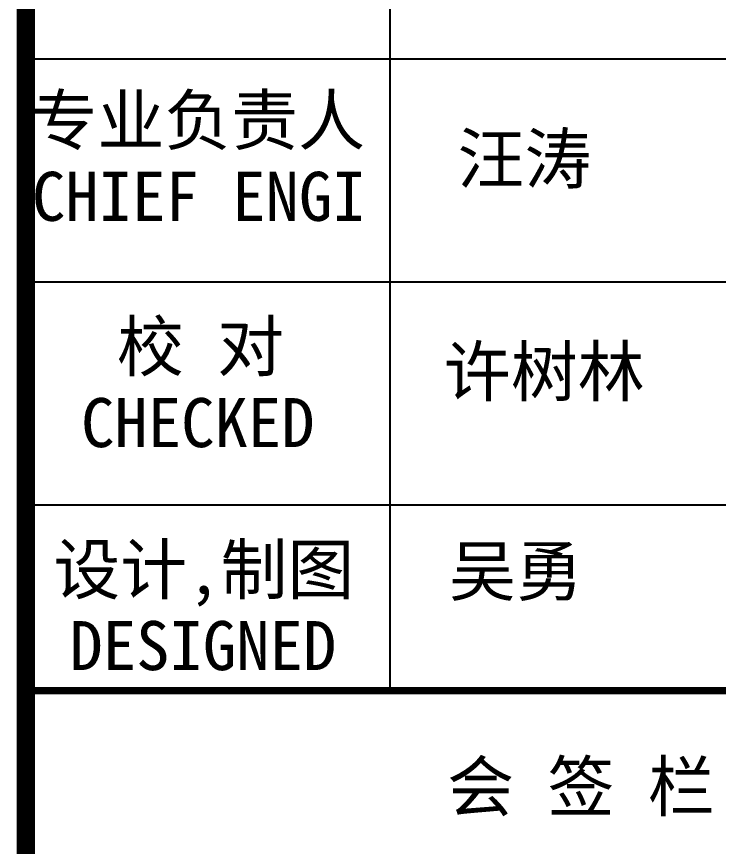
# Model space of a CAD drawing. Extents: x 4150464 to 4450492, y 483482 to 853422.
# Drawn here: x 4300938 to 4304700, y 794063 to 798511 of the extents above; entities that cross this region are included whole.
import ezdxf

# ---------------------------------------------------------------- set-up
doc = ezdxf.new("R2010")
doc.units = 0
doc.header["$LTSCALE"] = 1000
doc.header["$MEASUREMENT"] = 0
doc.layers.add('0-签名', color=2, linetype='Continuous')
doc.layers.add('图框', color=7, linetype='Continuous')
doc.styles.add('STYLE-黑体', font='simhei.ttf')

msp = doc.modelspace()

# ---------------------------------------------------------------- linework, layer by layer
at = {"layer": '图框', "color": 4}
msp.add_line((4300987.7, 810421.9), (4300987.7, 770421.9), dxfattribs=at)
at = {"layer": '图框', "color": 0}
for p, q in [((4300987.7, 798284), (4306665.9, 798284)), ((4300987.7, 797088.8), (4306665.9, 797088.8)), ((4300987.7, 795893.6), (4306665.9, 795893.6))]:
    msp.add_line(p, q, dxfattribs=at)
at = {"layer": '图框', "color": 4, "const_width": 98.6}
msp.add_lwpolyline([(4300987.7, 810421.9), (4300987.7, 770421.9)], dxfattribs=at)
msp.add_lwpolyline([(4300987.7, 810421.9), (4306687.7, 810421.9), (4306687.7, 770421.9), (4300987.7, 770421.9)], close=True, dxfattribs=at)
at = {"layer": '图框', "color": 0}
msp.add_lwpolyline([(4302940, 794897.6), (4302940, 800674.4)], dxfattribs=at)
at = {"layer": '图框', "color": 0, "const_width": 40.3}
msp.add_lwpolyline([(4300987.7, 794897.6), (4306665.9, 794897.6)], dxfattribs=at)

# ---------------------------------------------------------------- texts
at = {"layer": '0-签名', "color": 4, "style": 'STYLE-黑体'}
msp.add_text('吴勇', height=262.94, dxfattribs=at).set_placement((4303256.5, 795407.9))
at = {"layer": '图框', "color": 0, "style": 'STYLE-黑体'}
for s, p in [('专业负责人', (4301013, 797824.1)), ('CHIEF ENGI', (4301020.8, 797415.7)), ('校 对', (4301475.7, 796611.5)), ('CHECKED  ', (4301283.8, 796203.1)), ('设计,制图', (4301135.4, 795416.3)), ('DESIGNED ', (4301221.4, 795007.9)), ('会 签 栏', (4303246.6, 794252.6))]:
    msp.add_text(s, height=262.94, dxfattribs=at).set_placement(p)
at = {"layer": '图框', "color": 4, "style": 'STYLE-黑体'}
for s, p in [('汪涛', (4303301.7, 797617.6)), ('许树林', (4303228.6, 796476.5))]:
    msp.add_text(s, height=262.94, dxfattribs=at).set_placement(p)

doc.saveas('drawing.dxf')
